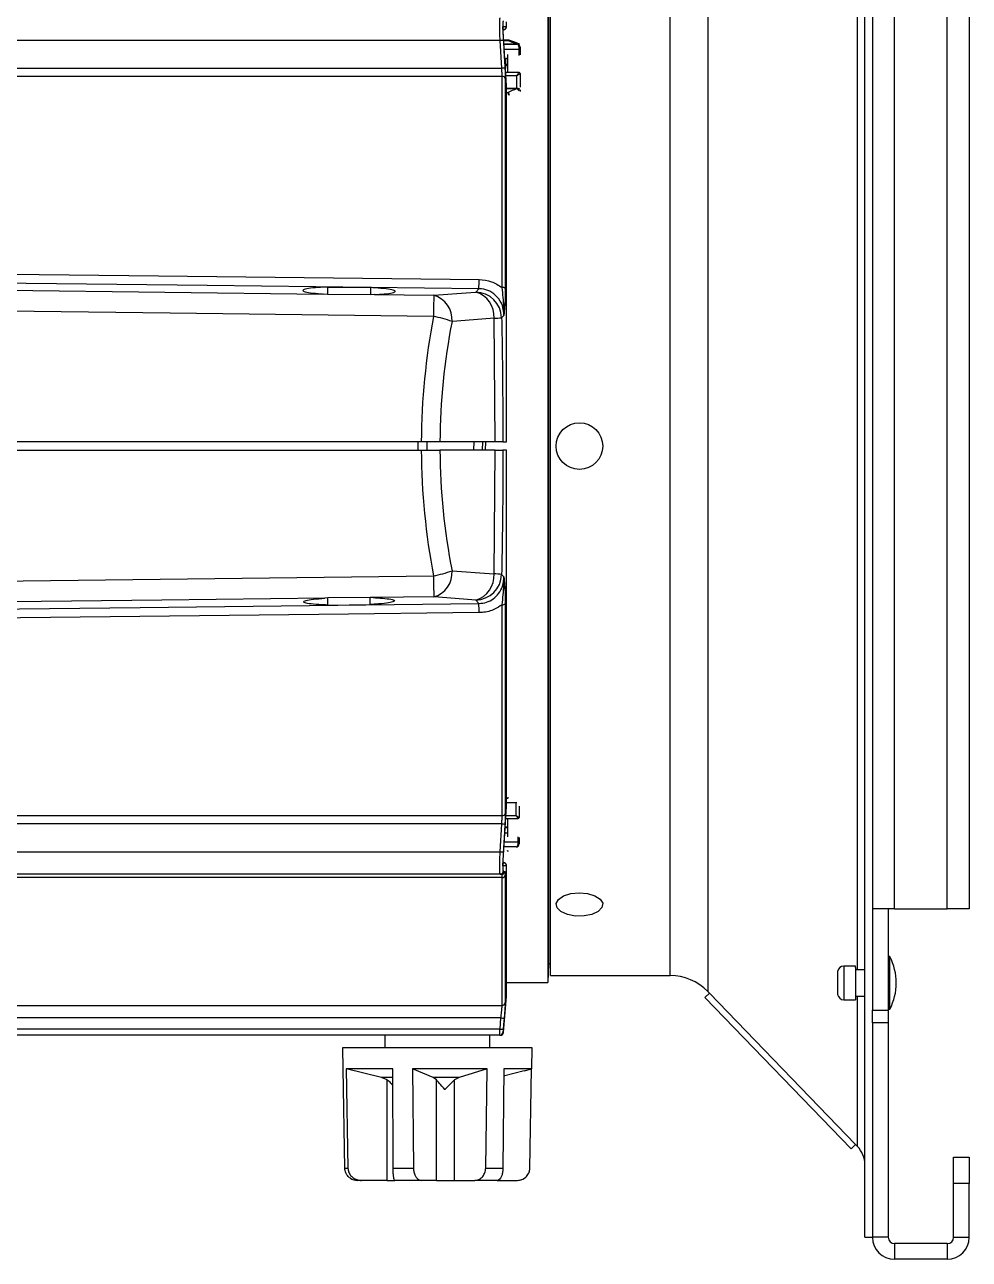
# Model space of a CAD drawing. Extents: x 17.3 to 113.1, y 4.8 to 84.5.
# Drawn here: x 31.32 to 35.8, y 31.99 to 37.86 of the extents above; entities that cross this region are included whole.
import ezdxf

# ---------------------------------------------------------------- set-up
doc = ezdxf.new("R2010")
doc.units = 0
doc.header["$MEASUREMENT"] = 0
doc.layers.add('OBJECT', color=7, linetype='CONTINUOUS')

msp = doc.modelspace()

# ---------------------------------------------------------------- linework, layer by layer
at = {"layer": 'OBJECT'}
for p, q in [((35.3069, 35.8565), (35.3069, 39.5865)), ((34.561, 38.4488), (34.561, 33.2642)), ((33.8009, 38.4064), (33.8009, 33.3066)), ((33.8139, 35.8565), (33.8139, 38.3725)), ((34.3812, 35.8565), (34.3812, 38.3725)), ((35.2718, 33.3677), (35.2718, 38.3452)), ((33.8041, 38.3164), (33.8041, 33.3966)), ((35.3429, 38.0565), (35.3429, 33.6565)), ((35.4478, 33.6565), (35.4478, 38.0565)), ((35.6979, 33.6565), (35.6979, 38.0565)), ((35.8028, 38.0565), (35.8028, 33.6565)), ((33.5873, 37.8509), (33.6037, 37.8513)), ((33.6037, 37.5684), (33.5873, 37.8509)), ((33.5883, 37.8334), (33.5956, 37.837)), ((33.5743, 37.7844), (29.5156, 37.7844)), ((33.582, 37.652), (33.5743, 37.7844)), ((33.6147, 37.7866), (33.591, 37.7866)), ((33.613, 37.7829), (33.5912, 37.7829)), ((33.5921, 37.7681), (33.6513, 37.7681)), ((33.5922, 37.7669), (33.6539, 37.7669)), ((33.6639, 37.7422), (33.5936, 37.7422)), ((33.6513, 37.7669), (33.6513, 37.7681)), ((33.6513, 37.7681), (33.6538, 37.768)), ((33.6639, 37.7422), (33.6639, 37.7519)), ((33.6689, 37.7519), (33.6639, 37.7519)), ((33.6639, 37.7134), (33.6639, 37.7422)), ((33.6689, 37.7519), (33.6689, 37.7454)), ((33.6689, 37.7454), (33.6689, 37.7168)), ((33.5981, 37.6645), (33.5988, 37.6956)), ((33.5994, 37.6973), (33.5994, 37.6664)), ((33.6109, 37.6994), (33.6038, 37.6994)), ((33.6109, 37.6319), (33.6109, 37.7173)), ((29.6646, 37.652), (33.582, 37.652)), ((33.5836, 37.6128), (29.6646, 37.6128)), ((33.5836, 36.6102), (33.5836, 37.6128)), ((33.6109, 37.6694), (33.5994, 37.6694)), ((33.5994, 37.6664), (33.5994, 37.6525)), ((33.6109, 37.6659), (33.5994, 37.6659)), ((33.6639, 37.6319), (33.6, 37.6319)), ((33.6539, 37.6169), (33.6009, 37.6169)), ((33.6539, 37.5575), (33.6539, 37.6169)), ((33.6689, 37.6269), (33.6689, 37.5623)), ((33.5985, 37.6039), (33.5985, 36.6064)), ((33.6042, 37.5576), (33.6513, 37.5576)), ((33.6513, 37.5543), (33.6043, 37.5543)), ((33.6513, 37.5576), (33.6539, 37.5575)), ((33.6513, 37.5576), (33.6513, 37.5543)), ((33.6538, 37.5544), (33.6513, 37.5543)), ((33.6539, 37.5575), (33.6558, 37.5575)), ((33.6049, 37.5375), (33.613, 37.5375)), ((33.6051, 35.8765), (33.6051, 37.5239)), ((33.6051, 35.8764), (33.6051, 37.523)), ((33.6689, 37.55), (33.6689, 37.5411)), ((32.7548, 36.5775), (32.7341, 36.5794)), ((32.7545, 36.6122), (32.7548, 36.5776)), ((32.7545, 36.6122), (32.9585, 36.6099)), ((32.9582, 36.5753), (32.7548, 36.5775)), ((32.9585, 36.6099), (32.9581, 36.5753)), ((32.9778, 36.5766), (32.9582, 36.5753)), ((32.9778, 36.5766), (33.2588, 36.5733)), ((33.4581, 36.5885), (33.4735, 36.6044)), ((33.5513, 35.8765), (33.5451, 36.464)), ((33.5924, 36.4779), (33.5812, 36.4663)), ((33.1998, 35.8765), (28.5159, 35.8765)), ((33.1845, 35.8365), (33.1845, 35.8765)), ((33.2273, 35.8365), (33.2283, 35.8765)), ((33.5513, 35.8765), (33.2882, 35.8765)), ((33.4495, 35.8365), (33.4505, 35.8765)), ((33.4902, 35.8365), (33.4915, 35.8765)), ((33.5046, 35.8365), (33.5061, 35.8765)), ((33.5875, 35.8765), (33.6051, 35.8765)), ((33.8139, 33.3405), (33.8139, 35.8565)), ((34.3812, 33.3405), (34.3812, 35.8565)), ((35.3069, 32.0965), (35.3069, 35.8565)), ((28.5159, 35.8365), (33.1998, 35.8365)), ((33.5513, 35.8365), (33.2882, 35.8365)), ((33.5451, 35.249), (33.5513, 35.8365)), ((33.6051, 35.8365), (33.5875, 35.8365)), ((33.6051, 34.1891), (33.6051, 35.8365)), ((33.6051, 34.1899), (33.6051, 35.8363)), ((33.5812, 35.2467), (33.5924, 35.235)), ((32.7558, 35.1348), (32.7415, 35.1336)), ((32.7555, 35.1011), (32.7558, 35.1348)), ((32.7555, 35.1011), (32.9575, 35.1034)), ((32.9572, 35.137), (32.7558, 35.1348)), ((32.9705, 35.1363), (32.9572, 35.137)), ((32.9575, 35.1034), (32.9572, 35.137)), ((33.2588, 35.1396), (32.9705, 35.1363)), ((33.4735, 35.1086), (33.4581, 35.1245)), ((33.5836, 34.1002), (33.5836, 35.1028)), ((33.5985, 35.1066), (33.5985, 34.1091)), ((33.6471, 34.1605), (33.6044, 34.1605)), ((33.6471, 34.1605), (33.6471, 34.1619)), ((33.6497, 34.1606), (33.6471, 34.1605)), ((33.6497, 34.1012), (33.6497, 34.1606)), ((33.6516, 34.1606), (33.6497, 34.1606)), ((29.6646, 34.1002), (33.5836, 34.1002)), ((33.5873, 33.8621), (33.6037, 34.1446)), ((33.6012, 34.1012), (33.6497, 34.1012)), ((33.6647, 34.1449), (33.6647, 34.0912)), ((33.582, 34.061), (29.6646, 34.061)), ((33.5743, 33.9286), (33.582, 34.061)), ((33.5978, 34.0437), (33.6109, 34.0437)), ((33.5981, 34.0472), (33.6109, 34.0472)), ((33.6003, 34.0862), (33.6597, 34.0862)), ((33.6109, 33.9991), (33.6109, 34.0862)), ((33.5939, 33.9759), (33.6597, 33.9759)), ((33.5996, 34.0187), (33.6109, 34.0187)), ((33.6597, 33.9759), (33.6597, 33.9991)), ((33.6597, 33.9662), (33.6597, 33.9759)), ((33.6647, 33.9957), (33.6647, 33.9726)), ((29.5156, 33.9286), (33.5743, 33.9286)), ((33.6497, 33.9512), (33.5925, 33.9512)), ((33.6471, 33.9512), (33.6471, 33.951)), ((33.6597, 33.9662), (33.6647, 33.9662)), ((33.6647, 33.9726), (33.6647, 33.9662)), ((33.6037, 33.8616), (33.5873, 33.8621)), ((33.5881, 33.8761), (33.5956, 33.8759)), ((33.5956, 33.8759), (33.5883, 33.8796)), ((33.5744, 33.8215), (29.5196, 33.8215)), ((33.5836, 33.8065), (29.6646, 33.8065)), ((33.5819, 33.8215), (33.5744, 33.8215)), ((33.5836, 33.1979), (33.5836, 33.8065)), ((33.5985, 33.8168), (33.5985, 33.2114)), ((33.6051, 33.2415), (33.6051, 33.8455)), ((33.6051, 33.2402), (33.6051, 33.8445)), ((35.4478, 33.6565), (35.3429, 33.6565)), ((35.3429, 33.6565), (35.3429, 33.1756)), ((35.4178, 33.6565), (35.4178, 33.1756)), ((35.4478, 33.6565), (35.6979, 33.6565)), ((35.8028, 33.6565), (35.6979, 33.6565)), ((33.8041, 33.3966), (33.8009, 33.3066)), ((33.8139, 33.3966), (33.8041, 33.3966)), ((35.4254, 33.4302), (35.4178, 33.4302)), ((35.4254, 33.4208), (35.4254, 33.4302)), ((35.4254, 33.1802), (35.4254, 33.4208)), ((33.8139, 33.3405), (34.3812, 33.3405)), ((35.1772, 33.3602), (35.1772, 33.2502)), ((35.2618, 33.3852), (35.2068, 33.3852)), ((35.2068, 33.3852), (35.2068, 33.2252)), ((35.2618, 33.3792), (35.2618, 33.3852)), ((35.2618, 33.3792), (35.2618, 33.2252)), ((35.3069, 33.3677), (35.2618, 33.3677)), ((33.6051, 33.3066), (33.8009, 33.3066)), ((33.5902, 33.0701), (33.6051, 33.2402)), ((34.5681, 33.2567), (34.5466, 33.2359)), ((34.5466, 33.2359), (35.2413, 32.5167)), ((34.561, 33.2642), (34.5681, 33.2567)), ((34.5681, 33.2567), (35.2629, 32.5375)), ((35.2068, 33.2252), (35.2618, 33.2252)), ((35.2618, 33.2427), (35.3069, 33.2427)), ((35.2718, 32.5283), (35.2718, 33.2427)), ((29.3646, 33.1979), (33.5836, 33.1979)), ((35.3429, 33.1756), (35.4178, 33.1756)), ((35.3429, 33.1159), (35.3429, 33.1756)), ((35.4178, 33.1802), (35.4254, 33.1802)), ((35.4178, 33.1756), (35.4178, 33.1159)), ((33.5782, 33.1386), (29.3646, 33.1386)), ((33.5736, 33.0857), (33.5782, 33.1386)), ((35.4178, 33.1159), (35.3429, 33.1159)), ((35.3429, 33.1159), (35.3429, 32.0965)), ((35.4178, 33.1159), (35.4178, 32.0965)), ((33.5725, 33.0565), (29.1476, 33.0565)), ((33.5736, 33.0857), (29.2749, 33.0857)), ((33.0259, 33.0565), (33.0259, 32.9965)), ((33.5259, 32.9965), (33.5259, 33.0565)), ((32.8259, 32.9965), (32.8277, 32.8965)), ((33.7259, 32.9965), (32.8259, 32.9965)), ((33.7242, 32.8965), (33.7259, 32.9965)), ((32.8277, 32.8965), (32.8279, 32.8964)), ((32.8279, 32.8965), (32.8277, 32.8965)), ((32.836, 32.4254), (32.8279, 32.8965)), ((33.0644, 32.8965), (32.8422, 32.8965)), ((32.8422, 32.8965), (32.851, 32.4254)), ((33.0104, 32.8556), (32.8422, 32.8965)), ((33.0656, 32.4254), (33.0644, 32.8965)), ((33.5124, 32.8965), (33.1573, 32.8965)), ((33.1573, 32.8965), (33.1624, 32.4254)), ((33.256, 32.8556), (33.1573, 32.8965)), ((33.5124, 32.8965), (33.3788, 32.8556)), ((33.5055, 32.4254), (33.5124, 32.8965)), ((33.591, 32.8965), (33.5873, 32.4254)), ((33.6887, 32.8873), (33.5907, 32.8617)), ((33.7242, 32.8965), (33.591, 32.8965)), ((33.6888, 32.887), (33.7242, 32.8965)), ((33.7158, 32.4254), (33.7239, 32.8964)), ((33.0374, 32.8439), (33.0104, 32.8556)), ((33.0607, 32.8556), (33.0104, 32.8556)), ((33.0374, 32.3665), (33.0374, 32.8439)), ((33.3788, 32.8556), (33.256, 32.8556)), ((33.2719, 32.8439), (33.256, 32.8556)), ((33.2719, 32.3665), (33.2719, 32.8439)), ((33.3788, 32.8556), (33.3573, 32.8439)), ((33.3573, 32.3665), (33.3573, 32.8439)), ((35.2629, 32.5375), (35.2413, 32.5167)), ((35.2629, 32.5375), (35.2718, 32.5283)), ((35.7279, 32.3515), (35.7279, 32.4765)), ((35.7279, 32.4765), (35.8028, 32.4765)), ((35.8028, 32.4765), (35.8028, 32.3515)), ((32.836, 32.4254), (32.851, 32.4254)), ((33.0656, 32.4254), (33.1624, 32.4254)), ((33.5055, 32.4254), (33.5873, 32.4254)), ((32.9156, 32.3665), (32.8959, 32.3665)), ((33.0374, 32.3665), (32.9156, 32.3665)), ((33.0374, 32.3665), (33.0743, 32.3665)), ((33.2003, 32.3665), (33.0743, 32.3665)), ((33.2719, 32.3665), (33.2003, 32.3665)), ((33.2719, 32.3665), (33.3573, 32.3665)), ((33.3573, 32.3665), (33.4541, 32.3665)), ((33.5607, 32.3665), (33.4541, 32.3665)), ((33.5607, 32.3665), (33.6557, 32.3665)), ((35.7279, 32.0965), (35.7279, 32.3515)), ((35.8028, 32.3515), (35.7279, 32.3515)), ((35.8028, 32.0965), (35.8028, 32.3515)), ((35.3069, 32.0965), (35.3429, 32.0965)), ((35.4178, 32.0965), (35.3429, 32.0965)), ((35.4478, 32.0665), (35.4478, 31.9916)), ((35.6979, 32.0665), (35.4478, 32.0665)), ((35.6979, 32.0665), (35.6979, 31.9916)), ((35.7279, 32.0965), (35.8028, 32.0965)), ((35.6979, 31.9916), (35.4478, 31.9916))]:
    msp.add_line(p, q, dxfattribs=at)
at = {"layer": 'OBJECT', "flags": 128}
for points in [[(33.6689, 37.7454), (33.6688, 37.7448), (33.6686, 37.7442), (33.6681, 37.7437), (33.6675, 37.7432), (33.6667, 37.7428), (33.6659, 37.7425), (33.6649, 37.7423), (33.6639, 37.7422)], [(33.6539, 37.6169), (33.6557, 37.6195), (33.6574, 37.622), (33.6589, 37.6244), (33.6604, 37.6265), (33.6616, 37.6283), (33.6626, 37.6298), (33.6633, 37.631), (33.6638, 37.6316), (33.6639, 37.6319)], [(33.6689, 37.6269), (33.6687, 37.6267), (33.668, 37.6263), (33.6669, 37.6255), (33.6654, 37.6245), (33.6636, 37.6233), (33.6614, 37.6219), (33.6591, 37.6203), (33.6565, 37.6186), (33.6539, 37.6169)], [(33.6539, 37.5575), (33.6539, 37.5571), (33.6539, 37.5567), (33.6539, 37.5563), (33.6538, 37.5559), (33.6538, 37.5555), (33.6538, 37.5551), (33.6538, 37.5548), (33.6538, 37.5544)], [(29.3646, 36.6952), (29.472, 36.694), (29.968, 36.6883), (31.9518, 36.6655), (33.4742, 36.648)], [(33.4735, 36.6044), (32.1825, 36.6195), (30.8915, 36.6347), (29.3639, 36.6527)], [(29.4918, 36.6172), (29.939, 36.612), (31.23, 36.597), (32.7341, 36.5794)], [(33.2588, 36.5733), (33.4354, 36.5868), (33.4581, 36.5885)], [(33.2574, 36.4729), (33.0074, 36.476), (32.0075, 36.4881), (28.5159, 36.5304)], [(33.5451, 36.464), (33.3686, 36.4506), (33.3458, 36.4488)], [(28.5159, 35.1826), (28.7493, 35.1854), (29.7492, 35.1975), (33.2574, 35.24)], [(33.3458, 35.2641), (33.5223, 35.2507), (33.5451, 35.249)], [(29.3639, 35.0603), (30.5727, 35.0745), (31.8636, 35.0897), (33.4735, 35.1086)], [(32.7415, 35.1336), (31.9679, 35.1246), (30.6769, 35.1096), (29.4852, 35.0957)], [(33.4581, 35.1245), (33.2816, 35.1379), (33.2588, 35.1396)], [(33.4742, 35.065), (33.3502, 35.0635), (32.8542, 35.0578), (30.8704, 35.035), (29.3646, 35.0177)], [(33.6497, 34.1606), (33.6497, 34.161), (33.6497, 34.1614), (33.6497, 34.1618), (33.6497, 34.1618)], [(33.6497, 34.1012), (33.6523, 34.0995), (33.6549, 34.0978), (33.6572, 34.0962), (33.6594, 34.0948), (33.6612, 34.0936), (33.6627, 34.0926), (33.6638, 34.0918), (33.6645, 34.0914), (33.6647, 34.0912)], [(33.6597, 34.0862), (33.6596, 34.0865), (33.6591, 34.0871), (33.6584, 34.0882), (33.6574, 34.0897), (33.6562, 34.0916), (33.6547, 34.0937), (33.6531, 34.0961), (33.6515, 34.0986), (33.6497, 34.1012)], [(33.6597, 33.9759), (33.6607, 33.9758), (33.6616, 33.9756), (33.6625, 33.9753), (33.6633, 33.9749), (33.6639, 33.9744), (33.6643, 33.9739), (33.6646, 33.9733), (33.6647, 33.9726)], [(33.9726, 33.6234), (33.9318, 33.6232), (33.8936, 33.6303), (33.8631, 33.6439), (33.8445, 33.6621), (33.8403, 33.6823), (33.851, 33.702), (33.8752, 33.7184), (33.9096, 33.7294), (33.9496, 33.7334), (33.9898, 33.7298), (34.0247, 33.7193), (34.0497, 33.7032), (34.0613, 33.6836), (34.058, 33.6633), (34.0403, 33.6449), (34.0104, 33.631), (33.9726, 33.6234)], [(33.5931, 33.1377), (33.5905, 33.1079), (33.5885, 33.0848)]]:
    msp.add_lwpolyline(points, dxfattribs=at)
at = {"layer": 'OBJECT'}
msp.add_circle((33.9509, 35.8565), 0.111, dxfattribs=at)
for centre, radius, start, end in [((33.5887, 37.8503), 0.015, 297.4113, 3.80799), ((33.5924, 37.5372), 0.2478, 90.72222, 94.18065), ((33.6564, 37.7678), 0.00268, 177.25363, 200.75892), ((33.6539, 37.7519), 0.015, 0, 90), ((33.6552, 37.7615), 0.00629, 80.15863, 84.82567), ((33.6538, 37.7652), 0.00441, 35.35657, 46.64382), ((33.5995, 37.4042), 0.2484, 90.59271, 94.04313), ((33.5855, 37.599), 0.0139, 20.57956, 97.91928), ((33.5965, 37.6663), 0.00292, 2.87451, 54.40342), ((33.5964, 37.6665), 0.00306, 306.52015, 357.51491), ((33.6639, 37.6269), 0.005, 0, 90), ((33.6559, 37.546), 0.00859, 87.90983, 91.29532), ((33.6695, 37.5442), 0.0157, 140.58291, 143.98057), ((30.0706, 36.6813), 3.4038, 358.70432, 359.43865), ((45.9363, 36.3432), 12.6795, 178.95997, 179.41369), ((33.226, 36.4578), 0.1201, 355.71295, 74.14882), ((33.4253, 36.473), 0.1201, 355.71229, 74.14911), ((33.4557, 36.4629), 0.1256, 1.54155, 88.87061), ((33.5866, 36.591), 0.0194, 52.30684, 99.0466), ((33.1664, 35.9653), 0.5157, 69.64114, 79.83388), ((36.3581, 35.8565), 3.07, 168.87528, 179.62673), ((33.5381, 36.8596), 0.3957, 271.01904, 276.2638), ((36.3581, 35.8565), 3.07, 180.37327, 191.12472), ((33.1664, 35.7476), 0.5157, 280.16641, 290.35856), ((45.9355, 35.3698), 12.6787, 180.5863, 181.04005), ((33.226, 35.2552), 0.1201, 285.85119, 4.28704), ((33.4253, 35.24), 0.1201, 285.8506, 4.288), ((33.4557, 35.2501), 0.1256, 271.12933, 358.45851), ((33.538, 34.853), 0.396, 83.73825, 88.9789), ((30.0703, 35.0316), 3.4041, 0.56137, 1.29564), ((33.5866, 35.122), 0.0194, 260.94979, 307.69466), ((33.5855, 34.114), 0.0139, 262.08072, 339.42044), ((33.5996, 34.3103), 0.2499, 265.96724, 269.39693), ((33.6597, 34.0912), 0.005, 270, 0), ((33.5924, 34.1764), 0.2485, 265.82506, 269.27432), ((33.6497, 33.9662), 0.015, 270, 0), ((33.6499, 33.951), 0.000259, 136.78214, 176.87043), ((33.5887, 33.8626), 0.015, 356.19242, 62.58929), ((33.5744, 33.8365), 0.015, 270.04985, 356.4414), ((33.5819, 33.8365), 0.015, 270.04726, 356.32438), ((33.585, 33.8204), 0.014, 264.21403, 345.34407), ((35.1841, 33.3052), 0.2717, 332.61209, 27.38791), ((34.3812, 33.0905), 0.25, 44.00773, 90), ((35.2068, 33.3552), 0.03, 90, 170.40593), ((33.5901, 33.2415), 0.015, 355, 0), ((35.2068, 33.2552), 0.03, 189.59407, 270), ((33.5837, 33.2128), 0.0149, 269.56914, 354.44529), ((33.5945, 33.2861), 0.1483, 263.66792, 269.45253), ((33.5725, 33.0715), 0.015, 270.00375, 355.05767), ((33.59, 33.2332), 0.1484, 263.66788, 269.44809), ((33.5753, 33.0715), 0.015, 270, 354.25644), ((35.1819, 32.4414), 0.125, 0, 44.00773), ((32.8959, 32.4265), 0.06, 236.35662, 270), ((33.656, 32.4265), 0.06, 270, 303.58096), ((35.4478, 32.0965), 0.1049, 180, 270), ((35.4478, 32.0965), 0.03, 180, 270), ((35.6979, 32.0965), 0.1049, 270, 0), ((35.6979, 32.0965), 0.03, 270, 0)]:
    msp.add_arc(centre, radius, start, end, dxfattribs=at)
for centre, major_axis, ratio, start_param, end_param in [((33.9117, 35.8435), (4.3755, -2.0916), 0.34326, 1.792197, 1.800866), ((33.6539, 37.7519), (0, 0.015), 0.666667, 4.712389, 6.283185), ((33.9117, 35.8435), (4.3755, 2.0916), 0.34326, 1.466924, 1.475594), ((36.2697, 35.8565), (0, 3.195), 0.960876, 1.376633, 1.564537), ((36.2697, 35.8565), (0, 3.195), 0.960876, 1.577056, 1.764959), ((33.6497, 33.9662), (0, 0.015), 0.666667, 3.141593, 4.712389)]:
    msp.add_ellipse(centre, major_axis=major_axis, ratio=ratio, start_param=start_param, end_param=end_param, dxfattribs=at)
for points, knots in [([(33.5743, 37.7844), (33.5737, 37.7966), (33.5726, 37.821), (33.572, 37.8533), (33.5722, 37.8775), (33.5731, 37.8898), (33.5741, 37.891), (33.5744, 37.8915)], [0, 0, 0, 0, 0.216844, 0.433701, 0.650256, 0.866699, 1, 1, 1, 1]), ([(33.5894, 37.8774), (33.5888, 37.8764), (33.5876, 37.8743), (33.5869, 37.8581), (33.5871, 37.8344), (33.588, 37.8084), (33.5889, 37.7915), (33.5893, 37.785)], [0, 0, 0, 0, 0.2168348, 0.4336861, 0.6501672, 0.866491, 1, 1, 1, 1]), ([(33.5968, 37.8379), (33.5975, 37.8383), (33.5993, 37.8393), (33.6013, 37.8418), (33.6029, 37.8446), (33.6038, 37.8472), (33.6044, 37.8503), (33.6051, 37.8563), (33.6051, 37.8655), (33.6051, 37.8722)], [0, 0, 0, 0, 0.038376, 0.104781, 0.165152, 0.225302, 0.307659, 0.496496, 1, 1, 1, 1]), ([(33.6037, 37.8513), (33.6041, 37.8523), (33.6048, 37.8541), (33.6051, 37.8626), (33.6051, 37.8678), (33.6051, 37.8684)], [0, 0, 0, 0, 0.489871, 0.942612, 1, 1, 1, 1]), ([(33.5956, 37.837), (33.5935, 37.837), (33.5911, 37.8369), (33.5885, 37.8368), (33.5881, 37.8368)], [0, 0, 0, 0, 0.845701, 1, 1, 1, 1]), ([(33.5893, 37.785), (33.5898, 37.775), (33.5925, 37.7309), (33.595, 37.6867), (33.5969, 37.6526)], [0, 0, 0, 0, 0.226062, 1, 1, 1, 1]), ([(33.613, 37.7829), (33.613, 37.7829), (33.6131, 37.7835), (33.6136, 37.7849), (33.6142, 37.7864), (33.6146, 37.7864), (33.6147, 37.7864)], [0, 0, 0, 0, 0.019725, 0.234345, 0.704621, 1, 1, 1, 1]), ([(33.6166, 37.7861), (33.6163, 37.7862), (33.6154, 37.7863), (33.6141, 37.7848), (33.6133, 37.7835), (33.613, 37.7829), (33.613, 37.7829)], [0, 0, 0, 0, 0.360877, 0.787434, 0.98207, 1, 1, 1, 1]), ([(33.6166, 37.7862), (33.616, 37.7865), (33.6153, 37.7867), (33.6147, 37.7866), (33.6147, 37.7866)], [0, 0, 0, 0, 0.968994, 1, 1, 1, 1]), ([(33.6628, 37.7686), (33.6594, 37.7699), (33.644, 37.7758), (33.6286, 37.7817), (33.6167, 37.7862)], [0, 0, 0, 0, 0.226709, 1, 1, 1, 1]), ([(33.6538, 37.768), (33.6544, 37.7679), (33.6551, 37.7678), (33.6557, 37.7677), (33.6557, 37.7677)], [0, 0, 0, 0, 0.9733302, 1, 1, 1, 1]), ([(33.6557, 37.7677), (33.6558, 37.7678), (33.656, 37.7681), (33.6564, 37.7682), (33.6567, 37.7683), (33.6568, 37.7684)], [0, 0, 0, 0, 0.26437, 0.8660163, 1, 1, 1, 1]), ([(33.6558, 37.7668), (33.6558, 37.7668), (33.6558, 37.7668), (33.6557, 37.767), (33.6557, 37.7674), (33.6557, 37.7677)], [0, 0, 0, 0, 0.127376, 0.466843, 1, 1, 1, 1]), ([(33.6563, 37.7676), (33.6562, 37.7674), (33.6561, 37.7669), (33.6559, 37.7668), (33.6559, 37.7668), (33.6558, 37.7668)], [0, 0, 0, 0, 0.5317469, 0.875844, 1, 1, 1, 1]), ([(33.6574, 37.7677), (33.6572, 37.7677), (33.657, 37.7677), (33.6567, 37.7677), (33.6566, 37.7677), (33.6564, 37.7677), (33.6563, 37.7677), (33.6563, 37.7677), (33.6563, 37.7677), (33.6563, 37.7677), (33.6563, 37.7676)], [0, 0, 0, 0, 0.330536, 0.552354, 0.701682, 0.802944, 0.90398, 0.945346, 0.979446, 1, 1, 1, 1]), ([(33.6568, 37.7684), (33.6583, 37.7688), (33.6606, 37.7694), (33.6622, 37.7686), (33.6628, 37.7683)], [0, 0, 0, 0, 0.674267, 1, 1, 1, 1]), ([(33.6663, 37.7652), (33.6661, 37.7655), (33.665, 37.7666), (33.662, 37.7677), (33.6589, 37.7677), (33.6574, 37.7677)], [0, 0, 0, 0, 0.135507, 0.554672, 1, 1, 1, 1]), ([(33.6654, 37.7669), (33.6651, 37.7673), (33.6643, 37.7681), (33.6633, 37.7683), (33.6627, 37.7685)], [0, 0, 0, 0, 0.483401, 1, 1, 1, 1]), ([(33.5988, 37.6956), (33.5989, 37.696), (33.599, 37.6969), (33.5999, 37.698), (33.6012, 37.6989), (33.6026, 37.6993), (33.6035, 37.6993), (33.6038, 37.6994)], [0, 0, 0, 0, 0.2175336, 0.4351136, 0.6525007, 0.8694819, 1, 1, 1, 1]), ([(33.5836, 37.6128), (33.5835, 37.6185), (33.5834, 37.6303), (33.5825, 37.6446), (33.582, 37.652)], [0, 0, 0, 0, 0.486978, 1, 1, 1, 1]), ([(33.5969, 37.6526), (33.5974, 37.6439), (33.5983, 37.626), (33.5984, 37.6114), (33.5985, 37.6039)], [0, 0, 0, 0, 0.488653, 1, 1, 1, 1]), ([(33.6051, 37.5239), (33.605, 37.5305), (33.6049, 37.5438), (33.6041, 37.5601), (33.6037, 37.5684)], [0, 0, 0, 0, 0.491582, 1, 1, 1, 1]), ([(33.6557, 37.5546), (33.6557, 37.5546), (33.6551, 37.5545), (33.6544, 37.5545), (33.6538, 37.5544)], [0, 0, 0, 0, 0.026672, 1, 1, 1, 1]), ([(33.6557, 37.5546), (33.6557, 37.5551), (33.6557, 37.5559), (33.6558, 37.5569), (33.6558, 37.5574), (33.6558, 37.5575)], [0, 0, 0, 0, 0.533229, 0.872808, 1, 1, 1, 1]), ([(33.6568, 37.5534), (33.6566, 37.5536), (33.6562, 37.5539), (33.6559, 37.5543), (33.6558, 37.5545), (33.6557, 37.5546)], [0, 0, 0, 0, 0.506983, 0.825385, 1, 1, 1, 1]), ([(33.6558, 37.5575), (33.6559, 37.5574), (33.6559, 37.5569), (33.6561, 37.5559), (33.6562, 37.5551), (33.6563, 37.5546)], [0, 0, 0, 0, 0.12412, 0.468204, 1, 1, 1, 1]), ([(33.6558, 37.5575), (33.6567, 37.5574), (33.6591, 37.5572), (33.6626, 37.5563), (33.6655, 37.5551), (33.6664, 37.5541), (33.6667, 37.5538)], [0, 0, 0, 0, 0.18957, 0.511782, 0.85212, 1, 1, 1, 1]), ([(33.6563, 37.5546), (33.6563, 37.5546), (33.6563, 37.5545), (33.6563, 37.5545), (33.6565, 37.5544), (33.6569, 37.5543), (33.6572, 37.5542), (33.6574, 37.5542)], [0, 0, 0, 0, 0.032675, 0.074886, 0.183363, 0.638301, 1, 1, 1, 1]), ([(33.6574, 37.5542), (33.6591, 37.5532), (33.6625, 37.5514), (33.6656, 37.5487), (33.6664, 37.5474), (33.6664, 37.5473)], [0, 0, 0, 0, 0.510044, 0.983145, 1, 1, 1, 1]), ([(33.6663, 37.5523), (33.6657, 37.5526), (33.6644, 37.5532), (33.6612, 37.5538), (33.6585, 37.554), (33.6574, 37.5542)], [0, 0, 0, 0, 0.284361, 0.683273, 1, 1, 1, 1]), ([(33.613, 37.5375), (33.613, 37.5375), (33.6133, 37.5369), (33.6141, 37.5349), (33.6155, 37.5312), (33.6167, 37.5271), (33.6171, 37.5248), (33.6172, 37.5241)], [0, 0, 0, 0, 0.014315, 0.169785, 0.510498, 0.846066, 1, 1, 1, 1]), ([(33.6152, 37.5237), (33.6151, 37.5244), (33.6149, 37.5267), (33.6143, 37.5309), (33.6136, 37.5348), (33.6131, 37.5368), (33.613, 37.5375), (33.613, 37.5375)], [0, 0, 0, 0, 0.154122, 0.489642, 0.830259, 0.985713, 1, 1, 1, 1]), ([(33.6643, 37.5446), (33.6641, 37.5451), (33.6632, 37.5468), (33.6606, 37.55), (33.6581, 37.5523), (33.6568, 37.5534)], [0, 0, 0, 0, 0.136391, 0.555213, 1, 1, 1, 1]), ([(33.4742, 36.648), (33.4943, 36.6461), (33.5341, 36.6423), (33.5672, 36.6208), (33.5836, 36.6102)], [0, 0, 0, 0, 0.505217, 1, 1, 1, 1]), ([(32.7545, 36.6122), (32.7393, 36.6116), (32.7031, 36.61), (32.6609, 36.6058), (32.6357, 36.5999), (32.6354, 36.5933), (32.6603, 36.5868), (32.6979, 36.5822), (32.726, 36.5801), (32.7341, 36.5794)], [0, 0, 0, 0, 0.117568, 0.279861, 0.442586, 0.605907, 0.769588, 0.933237, 1, 1, 1, 1]), ([(32.9778, 36.5766), (32.9937, 36.5775), (33.029, 36.5795), (33.0648, 36.5845), (33.0803, 36.5907), (33.0704, 36.5974), (33.0361, 36.6037), (32.9939, 36.6077), (32.9654, 36.6095), (32.9585, 36.6099)], [0, 0, 0, 0, 0.132307, 0.294526, 0.457212, 0.620426, 0.783854, 0.947085, 1, 1, 1, 1]), ([(33.5924, 36.4779), (33.591, 36.4936), (33.5882, 36.5251), (33.5636, 36.5659), (33.5279, 36.5936), (33.4955, 36.6035), (33.4778, 36.6042), (33.4735, 36.6044)], [0, 0, 0, 0, 0.251339, 0.503315, 0.735357, 0.935196, 1, 1, 1, 1]), ([(33.5924, 36.4779), (33.5924, 36.478), (33.5939, 36.5055), (33.5912, 36.5446), (33.5854, 36.5943), (33.5836, 36.6102)], [0, 0, 0, 0, 0.00294, 0.680839, 1, 1, 1, 1]), ([(33.5985, 36.6064), (33.5983, 36.5907), (33.598, 36.5571), (33.5955, 36.516), (33.5934, 36.4908), (33.5924, 36.478), (33.5924, 36.4779)], [0, 0, 0, 0, 0.298756, 0.643488, 0.99732, 1, 1, 1, 1]), ([(33.5812, 36.4663), (33.5821, 36.4232), (33.5858, 36.2266), (33.5867, 36.03), (33.5875, 35.8765)], [0, 0, 0, 0, 0.2192209, 1, 1, 1, 1]), ([(33.2882, 35.8765), (33.2753, 35.8765), (33.2514, 35.8765), (33.2184, 35.8765), (33.2021, 35.8765), (33.1998, 35.8765)], [0, 0, 0, 0, 0.499398, 0.929182, 1, 1, 1, 1]), ([(33.5875, 35.8765), (33.5848, 35.8765), (33.5796, 35.8765), (33.5608, 35.8765), (33.5513, 35.8765)], [0, 0, 0, 0, 0.5, 1, 1, 1, 1]), ([(33.1998, 35.8365), (33.2161, 35.8365), (33.2465, 35.8365), (33.2748, 35.8365), (33.2865, 35.8365), (33.2882, 35.8365)], [0, 0, 0, 0, 0.499395, 0.929163, 1, 1, 1, 1]), ([(33.5513, 35.8365), (33.5608, 35.8365), (33.5796, 35.8365), (33.5848, 35.8365), (33.5875, 35.8365)], [0, 0, 0, 0, 0.5, 1, 1, 1, 1]), ([(33.5875, 35.8365), (33.5872, 35.7531), (33.5867, 35.5565), (33.5832, 35.3599), (33.5812, 35.2467)], [0, 0, 0, 0, 0.423826, 1, 1, 1, 1]), ([(33.4735, 35.1086), (33.4857, 35.1098), (33.5102, 35.1122), (33.543, 35.1297), (33.5694, 35.156), (33.5888, 35.1919), (33.5911, 35.22), (33.5924, 35.235)], [0, 0, 0, 0, 0.1821946, 0.3642442, 0.5510444, 0.7591952, 1, 1, 1, 1]), ([(33.5836, 35.1028), (33.5854, 35.1187), (33.5912, 35.1684), (33.5939, 35.2074), (33.5924, 35.2349), (33.5924, 35.235)], [0, 0, 0, 0, 0.319161, 0.99706, 1, 1, 1, 1]), ([(33.5924, 35.235), (33.5924, 35.2349), (33.5934, 35.2224), (33.5955, 35.1972), (33.598, 35.1563), (33.5983, 35.1222), (33.5985, 35.1066)], [0, 0, 0, 0, 0.002681, 0.34979, 0.701236, 1, 1, 1, 1]), ([(32.7555, 35.1011), (32.7408, 35.1017), (32.7054, 35.1032), (32.6642, 35.1074), (32.6396, 35.1132), (32.6396, 35.1197), (32.6642, 35.1261), (32.7023, 35.1307), (32.7319, 35.1329), (32.7415, 35.1336)], [0, 0, 0, 0, 0.115332, 0.275775, 0.436647, 0.598107, 0.759921, 0.921699, 1, 1, 1, 1]), ([(32.9705, 35.1363), (32.9861, 35.1354), (33.0213, 35.1336), (33.0582, 35.1288), (33.0759, 35.1228), (33.0685, 35.1163), (33.0371, 35.11), (32.9956, 35.1058), (32.966, 35.1039), (32.9575, 35.1034)], [0, 0, 0, 0, 0.1286483, 0.2889616, 0.449731, 0.611042, 0.7726028, 0.934007, 1, 1, 1, 1]), ([(33.5836, 35.1028), (33.5721, 35.0951), (33.544, 35.0763), (33.5048, 35.0662), (33.4795, 35.0652), (33.4742, 35.065)], [0, 0, 0, 0, 0.355608, 0.866058, 1, 1, 1, 1]), ([(33.6037, 34.1446), (33.6041, 34.1526), (33.6049, 34.1689), (33.605, 34.1823), (33.6051, 34.1891)], [0, 0, 0, 0, 0.494, 1, 1, 1, 1]), ([(33.6115, 34.1877), (33.6114, 34.1875), (33.6109, 34.1856), (33.6099, 34.1832), (33.6091, 34.1812), (33.6088, 34.1806), (33.6087, 34.1806)], [0, 0, 0, 0, 0.087877, 0.696646, 0.974374, 1, 1, 1, 1]), ([(33.6516, 34.1606), (33.6516, 34.1607), (33.6516, 34.1611), (33.6516, 34.1614), (33.6515, 34.1617)], [0, 0, 0, 0, 0.358883, 1, 1, 1, 1]), ([(33.6518, 34.1616), (33.6517, 34.1614), (33.6517, 34.161), (33.6516, 34.1607), (33.6516, 34.1606)], [0, 0, 0, 0, 0.635915, 1, 1, 1, 1]), ([(33.6543, 34.1609), (33.6543, 34.1609), (33.6535, 34.1606), (33.6525, 34.1606), (33.6516, 34.1606)], [0, 0, 0, 0, 0.015205, 1, 1, 1, 1]), ([(33.582, 34.061), (33.5824, 34.068), (33.5833, 34.0823), (33.5835, 34.0941), (33.5836, 34.1002)], [0, 0, 0, 0, 0.487934, 1, 1, 1, 1]), ([(33.5985, 34.1091), (33.5984, 34.1019), (33.5983, 34.0873), (33.5974, 34.0695), (33.5969, 34.0604)], [0, 0, 0, 0, 0.488111, 1, 1, 1, 1]), ([(33.5969, 34.0604), (33.5964, 34.0504), (33.5939, 34.0063), (33.5913, 33.9621), (33.5893, 33.9279)], [0, 0, 0, 0, 0.226059, 1, 1, 1, 1]), ([(33.5996, 34.0187), (33.5991, 34.0188), (33.598, 34.0189), (33.5969, 34.0193), (33.5965, 34.0196), (33.5964, 34.0196)], [0, 0, 0, 0, 0.4878252, 0.9755606, 1, 1, 1, 1]), ([(33.5744, 33.8215), (33.5738, 33.8227), (33.5727, 33.8251), (33.572, 33.8438), (33.5721, 33.8714), (33.573, 33.9015), (33.574, 33.9211), (33.5743, 33.9286)], [0, 0, 0, 0, 0.216873, 0.43376, 0.650333, 0.866771, 1, 1, 1, 1]), ([(33.5893, 33.9279), (33.5887, 33.9174), (33.5876, 33.8963), (33.5869, 33.8685), (33.5871, 33.8476), (33.588, 33.837), (33.589, 33.8359), (33.5894, 33.8355)], [0, 0, 0, 0, 0.2168007, 0.4336161, 0.650077, 0.8664051, 1, 1, 1, 1]), ([(33.6087, 33.9352), (33.6088, 33.9351), (33.6091, 33.9346), (33.6099, 33.9332), (33.6112, 33.9318), (33.612, 33.9319), (33.6124, 33.9319)], [0, 0, 0, 0, 0.017941, 0.212577, 0.639171, 1, 1, 1, 1]), ([(33.6105, 33.9317), (33.6103, 33.9317), (33.61, 33.9316), (33.6094, 33.9331), (33.6089, 33.9346), (33.6088, 33.9351), (33.6087, 33.9352)], [0, 0, 0, 0, 0.295181, 0.765603, 0.980277, 1, 1, 1, 1]), ([(33.6515, 33.9512), (33.6516, 33.9512), (33.6516, 33.9513), (33.6516, 33.9513), (33.6516, 33.9513)], [0, 0, 0, 0, 0.641737, 1, 1, 1, 1]), ([(33.6516, 33.9513), (33.6516, 33.9513), (33.6517, 33.9513), (33.6517, 33.9513), (33.6518, 33.9512)], [0, 0, 0, 0, 0.3639819, 1, 1, 1, 1]), ([(33.605, 33.8469), (33.605, 33.8499), (33.605, 33.8565), (33.6046, 33.8613), (33.6039, 33.8653), (33.6026, 33.8692), (33.5999, 33.873), (33.5967, 33.8757), (33.5942, 33.8764), (33.5933, 33.8767)], [0, 0, 0, 0, 0.240284, 0.530042, 0.670304, 0.773498, 0.854486, 0.94911, 1, 1, 1, 1]), ([(33.6051, 33.8445), (33.605, 33.8492), (33.6049, 33.8588), (33.6041, 33.8607), (33.6037, 33.8616)], [0, 0, 0, 0, 0.487699, 1, 1, 1, 1]), ([(33.5836, 33.8065), (33.5835, 33.8105), (33.5833, 33.8185), (33.5825, 33.8214), (33.582, 33.8215), (33.5819, 33.8215)], [0, 0, 0, 0, 0.471918, 0.943784, 1, 1, 1, 1]), ([(33.5894, 33.8355), (33.59, 33.8355), (33.5925, 33.8355), (33.595, 33.8355), (33.5968, 33.8355)], [0, 0, 0, 0, 0.237767, 1, 1, 1, 1]), ([(33.5968, 33.8355), (33.5973, 33.8347), (33.5983, 33.8331), (33.5984, 33.8225), (33.5985, 33.8168)], [0, 0, 0, 0, 0.474046, 1, 1, 1, 1]), ([(33.5782, 33.1386), (33.5789, 33.1456), (33.5804, 33.1596), (33.5821, 33.1778), (33.5833, 33.1919), (33.5835, 33.1959), (33.5836, 33.1979)], [0, 0, 0, 0, 0.249668, 0.499372, 0.748129, 1, 1, 1, 1]), ([(33.5985, 33.2114), (33.5984, 33.209), (33.5983, 33.2041), (33.5971, 33.1869), (33.5954, 33.1643), (33.5939, 33.1467), (33.5931, 33.1377)], [0, 0, 0, 0, 0.247259, 0.494507, 0.742147, 1, 1, 1, 1]), ([(33.5725, 33.0565), (33.5725, 33.0568), (33.5725, 33.0575), (33.5727, 33.0626), (33.573, 33.0702), (33.5733, 33.0784), (33.5735, 33.0837), (33.5736, 33.0857)], [0, 0, 0, 0, 0.218062, 0.436121, 0.654235, 0.872522, 1, 1, 1, 1]), ([(33.5885, 33.0848), (33.5884, 33.0831), (33.5881, 33.0797), (33.5878, 33.0753), (33.5875, 33.072), (33.5875, 33.0704), (33.5875, 33.0702), (33.5875, 33.0702)], [0, 0, 0, 0, 0.219069, 0.438186, 0.656832, 0.874763, 1, 1, 1, 1]), ([(33.5875, 33.0702), (33.5876, 33.0702), (33.5882, 33.0702), (33.5898, 33.0702), (33.5895, 33.0702), (33.5893, 33.0702)], [0, 0, 0, 0, 0.071856, 0.359279, 1, 1, 1, 1]), ([(33.0646, 32.8163), (33.0617, 32.8207), (33.0548, 32.8309), (33.0438, 32.8392), (33.0374, 32.8439)], [0, 0, 0, 0, 0.427571, 1, 1, 1, 1]), ([(33.312, 32.7977), (33.3119, 32.7978), (33.3024, 32.8085), (33.2877, 32.8256), (33.276, 32.8391), (33.2719, 32.8439)], [0, 0, 0, 0, 0.004612, 0.647693, 1, 1, 1, 1]), ([(33.3573, 32.8439), (33.3504, 32.8375), (33.3353, 32.8237), (33.32, 32.8067), (33.312, 32.7978), (33.312, 32.7977)], [0, 0, 0, 0, 0.458054, 0.995384, 1, 1, 1, 1]), ([(32.8632, 32.3774), (32.8606, 32.3787), (32.852, 32.3834), (32.8422, 32.3978), (32.8367, 32.4136), (32.8362, 32.4229), (32.836, 32.4254)], [0, 0, 0, 0, 0.1534415, 0.5271712, 0.8721135, 1, 1, 1, 1]), ([(32.851, 32.4254), (32.8517, 32.419), (32.8533, 32.4062), (32.8635, 32.3892), (32.8785, 32.376), (32.8967, 32.3679), (32.9096, 32.3669), (32.9156, 32.3665)], [0, 0, 0, 0, 0.198028, 0.395863, 0.598903, 0.814819, 1, 1, 1, 1]), ([(33.0743, 32.3665), (33.0733, 32.3672), (33.0712, 32.3687), (33.0684, 32.3805), (33.0665, 32.3975), (33.0657, 32.4136), (33.0656, 32.4229), (33.0656, 32.4254)], [0, 0, 0, 0, 0.241747, 0.484004, 0.7118, 0.922051, 1, 1, 1, 1]), ([(33.1624, 32.4254), (33.1629, 32.419), (33.1638, 32.4062), (33.1698, 32.3892), (33.1786, 32.376), (33.1893, 32.3679), (33.1968, 32.3669), (33.2003, 32.3665)], [0, 0, 0, 0, 0.198027, 0.395861, 0.598898, 0.814817, 1, 1, 1, 1]), ([(33.4541, 32.3665), (33.4603, 32.3672), (33.4727, 32.3687), (33.489, 32.3805), (33.5003, 32.3975), (33.5049, 32.4136), (33.5054, 32.4229), (33.5055, 32.4254)], [0, 0, 0, 0, 0.241744, 0.484006, 0.711799, 0.922051, 1, 1, 1, 1]), ([(33.5873, 32.4254), (33.587, 32.419), (33.5864, 32.4062), (33.5822, 32.3892), (33.576, 32.376), (33.5685, 32.3679), (33.5631, 32.3669), (33.5607, 32.3665)], [0, 0, 0, 0, 0.198026, 0.39586, 0.5989, 0.814818, 1, 1, 1, 1]), ([(33.6557, 32.3665), (33.663, 32.3672), (33.6775, 32.3687), (33.6965, 32.3805), (33.7098, 32.3975), (33.7152, 32.4136), (33.7157, 32.4229), (33.7158, 32.4254)], [0, 0, 0, 0, 0.241745, 0.484004, 0.711801, 0.922051, 1, 1, 1, 1])]:
    msp.add_open_spline(points, degree=3, knots=knots, dxfattribs=at)

doc.saveas('drawing.dxf')
